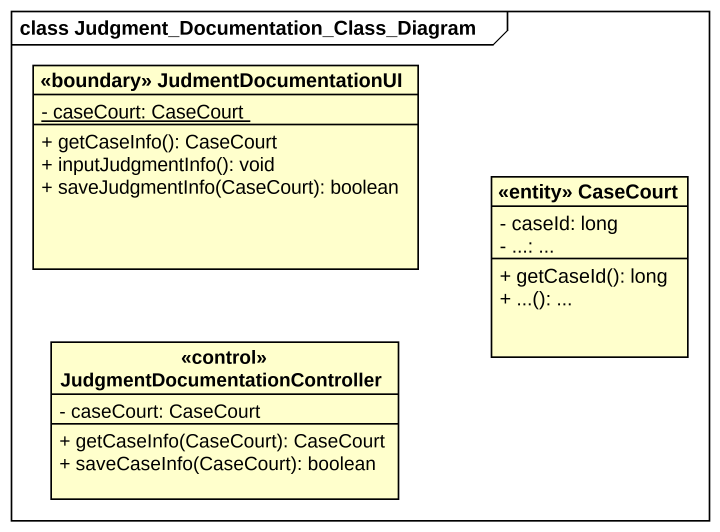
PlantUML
@startuml
mainframe class Judgment_Documentation_Class_Diagram
hide circle
hide empty members
skinparam classAttributeIconSize 0
class "<<boundary>> JudmentDocumentationUI" as boundary_ {
  {static} - caseCourt: CaseCourt
  + getCaseInfo(): CaseCourt
  + inputJudgmentInfo(): void
  + saveJudgmentInfo(CaseCourt): boolean
}
class "<<entity>> CaseCourt" as entity_CaseCourt {
  - caseId: long
  - ...: ...
  + getCaseId(): long
  + ...(): ...
}
class "<<control>> JudgmentDocumentationController" as control_JudgmentDocumentatio {
  - caseCourt: CaseCourt
  + getCaseInfo(CaseCourt): CaseCourt
  + saveCaseInfo(CaseCourt): boolean
}
@enduml
